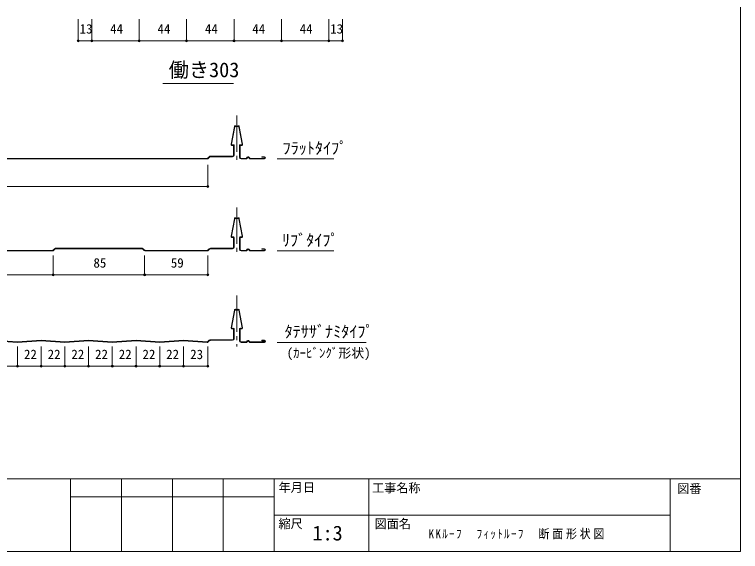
# Model space of a CAD drawing. Units: millimetres, scale not verified. Extents: x -567 to 567, y -401 to 401.
# Drawn here: x 28 to 567, y -401 to -2 of the extents above; entities that cross this region are included whole.
import ezdxf
from ezdxf.enums import TextEntityAlignment as Align

# ---------------------------------------------------------------- set-up
doc = ezdxf.new("R2010")
doc.units = ezdxf.units.MM
doc.header["$LTSCALE"] = 3
doc.header["$PDMODE"] = 32
doc.header["$PDSIZE"] = 1.5
doc.linetypes.add('CHAIN2', pattern=[12, 9, -1, 1, -1])
doc.layers.add('0-0_0', color=5, linetype='Continuous', lineweight=18)
doc.layers.add('0-3_LAYER004', color=7, linetype='Continuous', lineweight=18)
doc.styles.add('ＭＳ ゴシック', font='')
doc.styles.get('ＭＳ ゴシック').set_extended_font_data('MS Gothic')

msp = doc.modelspace()

# ---------------------------------------------------------------- linework, layer by layer
at = {"layer": '0-0_0', "color": 4}
for p, q in [((75.178, -21.383), (75.178, -5.458)), ((85.281, -21.383), (85.281, -5.458)), ((120.481, -21.383), (120.481, -5.458)), ((155.681, -21.383), (155.681, -5.458)), ((190.881, -21.383), (190.881, -5.458)), ((226.081, -21.383), (226.081, -5.458)), ((261.281, -21.383), (261.281, -5.458)), ((271.385, -21.383), (271.385, -5.458)), ((75.178, -21.383), (85.281, -21.383)), ((85.281, -21.383), (120.481, -21.383)), ((120.481, -21.383), (155.681, -21.383)), ((155.681, -21.383), (190.881, -21.383)), ((190.881, -21.383), (226.081, -21.383)), ((226.081, -21.383), (261.281, -21.383)), ((261.281, -21.383), (271.385, -21.383)), ((138.006, -53.049), (190.506, -53.049)), ((222.974, -109.199), (264.974, -109.199)), ((171.438, -129.775), (171.438, -113.708)), ((-146.438, -129.775), (171.438, -129.775)), ((222.974, -177.599), (264.974, -177.599)), ((56.5, -195.312), (56.5, -181.075)), ((124.5, -195.312), (124.5, -181.075)), ((171.438, -195.312), (171.438, -181.075)), ((-31.5, -195.312), (56.5, -195.312)), ((56.5, -195.312), (124.5, -195.312)), ((124.5, -195.312), (171.438, -195.312)), ((222.974, -245.599), (288.974, -245.599)), ((30.1, -263.286), (30.1, -248.674)), ((47.7, -263.286), (47.7, -248.674)), ((65.3, -263.286), (65.3, -248.674)), ((82.9, -263.286), (82.9, -248.674)), ((100.5, -263.286), (100.5, -248.674)), ((118.1, -263.286), (118.1, -248.674)), ((135.7, -263.286), (135.7, -248.674)), ((153.3, -263.286), (153.3, -248.674)), ((171.404, -263.286), (171.404, -248.674)), ((30.1, -263.286), (47.7, -263.286)), ((47.7, -263.286), (65.3, -263.286)), ((135.7, -263.286), (171.404, -263.286))]:
    msp.add_line(p, q, dxfattribs=at)
at = {"layer": '0-0_0', "color": 4, "linetype": 'CHAIN2'}
for p, q in [((192.974, -76.972), (192.974, -111.599)), ((192.974, -145.372), (192.974, -179.999)), ((192.974, -210.813), (192.974, -248.674))]:
    msp.add_line(p, q, dxfattribs=at)
at = {"layer": '0-0_0'}
for p, q in [((188.708, -98.25), (191.172, -85.234)), ((191.565, -85.309), (189.101, -98.325)), ((194.383, -85.309), (196.847, -98.325)), ((197.24, -98.25), (194.776, -85.234)), ((189.598, -98.785), (189.991, -98.68)), ((190.095, -99.066), (189.701, -99.172)), ((190.598, -106.399), (190.598, -99.453)), ((190.998, -106.399), (190.998, -99.453)), ((194.95, -107.999), (194.95, -99.453)), ((195.35, -107.999), (195.35, -99.453)), ((195.854, -99.066), (196.247, -99.172)), ((196.351, -98.785), (195.957, -98.68)), ((171.507, -108.565), (172.521, -107.55)), ((189.798, -107.199), (173.369, -107.199)), ((189.798, -107.599), (173.369, -107.599)), ((211.47, -107.599), (213.47, -107.599)), ((211.47, -107.999), (211.47, -107.599)), ((-145.941, -108.799), (170.941, -108.799)), ((-145.941, -109.199), (170.941, -109.199)), ((171.789, -108.847), (172.804, -107.833)), ((199.807, -108.799), (196.15, -108.799)), ((199.807, -109.199), (196.15, -109.199)), ((200.097, -108.675), (200.771, -107.967)), ((200.387, -108.951), (201.061, -108.243)), ((202.314, -108.951), (201.64, -108.243)), ((202.603, -108.675), (201.93, -107.967)), ((213.47, -108.799), (202.893, -108.799)), ((213.47, -109.199), (202.893, -109.199)), ((211.47, -107.999), (213.47, -107.999)), ((188.708, -166.65), (191.172, -153.634)), ((191.565, -153.709), (189.101, -166.725)), ((194.383, -153.709), (196.847, -166.725)), ((197.24, -166.65), (194.776, -153.634)), ((189.598, -167.185), (189.991, -167.08)), ((196.351, -167.185), (195.957, -167.08)), ((190.095, -167.466), (189.701, -167.572)), ((190.598, -174.799), (190.598, -167.853)), ((190.998, -174.799), (190.998, -167.853)), ((194.95, -176.399), (194.95, -167.853)), ((195.35, -176.399), (195.35, -167.853)), ((195.854, -167.466), (196.247, -167.572)), ((-31.003, -177.199), (56.003, -177.199)), ((-31.003, -177.599), (56.003, -177.599)), ((56.569, -176.965), (57.583, -175.95)), ((56.851, -177.247), (57.866, -176.233)), ((58.431, -175.599), (122.569, -175.599)), ((58.431, -175.999), (122.569, -175.999)), ((124.149, -177.247), (123.134, -176.233)), ((124.431, -176.965), (123.417, -175.95)), ((170.941, -177.199), (124.997, -177.199)), ((170.941, -177.599), (124.997, -177.599)), ((171.507, -176.965), (172.521, -175.95)), ((171.789, -177.247), (172.804, -176.233)), ((189.798, -175.599), (173.369, -175.599)), ((189.798, -175.999), (173.369, -175.999)), ((199.807, -177.199), (196.15, -177.199)), ((199.807, -177.599), (196.15, -177.599)), ((200.097, -177.075), (200.771, -176.367)), ((200.387, -177.351), (201.061, -176.643)), ((202.314, -177.351), (201.64, -176.643)), ((202.603, -177.075), (201.93, -176.367)), ((213.47, -177.199), (202.893, -177.199)), ((213.47, -177.599), (202.893, -177.599)), ((211.47, -175.999), (213.47, -175.999)), ((211.47, -176.399), (211.47, -175.999)), ((211.47, -176.399), (213.47, -176.399)), ((188.708, -234.65), (191.172, -221.634)), ((191.565, -221.709), (189.101, -234.725)), ((194.383, -221.709), (196.847, -234.725)), ((197.24, -234.65), (194.776, -221.634)), ((189.598, -235.185), (189.991, -235.08)), ((190.095, -235.466), (189.701, -235.572)), ((190.598, -242.799), (190.598, -235.853)), ((190.998, -242.799), (190.998, -235.853)), ((194.95, -244.399), (194.95, -235.853)), ((195.35, -244.399), (195.35, -235.853)), ((195.854, -235.466), (196.247, -235.572)), ((196.351, -235.185), (195.957, -235.08)), ((12.5, -243.998), (30.1, -245.198)), ((30.1, -245.198), (47.7, -243.998)), ((47.7, -243.998), (65.3, -245.198)), ((65.3, -245.198), (82.9, -243.998)), ((82.9, -243.998), (100.5, -245.198)), ((100.5, -245.198), (118.1, -243.998)), ((118.1, -243.998), (135.7, -245.198)), ((135.7, -245.198), (153.3, -243.998)), ((153.3, -243.998), (170.886, -245.197)), ((171.507, -244.965), (172.521, -243.95)), ((171.789, -245.247), (172.804, -244.233)), ((189.798, -243.599), (173.369, -243.599)), ((189.798, -243.999), (173.369, -243.999)), ((199.807, -245.199), (196.15, -245.199)), ((199.807, -245.599), (196.15, -245.599)), ((200.097, -245.075), (200.771, -244.367)), ((200.387, -245.351), (201.061, -244.643)), ((202.314, -245.351), (201.64, -244.643)), ((202.603, -245.075), (201.93, -244.367)), ((213.47, -245.199), (202.893, -245.199)), ((213.47, -245.599), (202.893, -245.599)), ((211.47, -244.399), (213.47, -244.399))]:
    msp.add_line(p, q, dxfattribs=at)
for points in [[(-145.859, -245.596), (-128.3, -244.399), (-110.7, -245.599), (-93.1, -244.399), (-75.5, -245.599), (-57.9, -244.399), (-40.3, -245.599), (-22.7, -244.399), (-5.1, -245.599), (12.5, -244.399), (30.1, -245.599), (47.7, -244.399), (65.3, -245.599), (82.9, -244.399), (100.5, -245.599), (118.1, -244.399), (135.7, -245.599), (153.3, -244.399), (170.859, -245.596)], [(211.47, -244.399), (211.47, -243.999), (213.47, -243.999)]]:
    msp.add_lwpolyline(points, dxfattribs=at)
at = {"layer": '0-0_0', "color": 4}
for points in [[(-5.1, -263.286), (12.5, -263.286), (30.1, -263.286)], [(65.3, -263.286), (82.9, -263.286), (100.5, -263.286)], [(100.5, -263.286), (118.1, -263.286), (135.7, -263.286)]]:
    msp.add_lwpolyline(points, dxfattribs=at)
at = {"layer": '0-0_0'}
for centre, radius, start, end in [((191.958, -85.383), 0.8, 64.94924, 169.28134), ((191.958, -85.383), 0.4, 64.94924, 169.28134), ((192.974, -83.209), 2, 244.94924, 270), ((192.974, -83.209), 1.6, 244.94924, 270), ((192.974, -83.209), 1.6, 270, 295.05076), ((192.974, -83.209), 2, 270, 295.05076), ((193.99, -85.383), 0.8, 10.71866, 115.05076), ((193.99, -85.383), 0.4, 10.71866, 115.05076), ((189.494, -98.399), 0.8, 169.28134, 285), ((189.494, -98.399), 0.4, 169.28134, 285), ((190.198, -99.453), 0.8, 0, 105), ((190.198, -99.453), 0.4, 0, 105), ((195.75, -99.453), 0.8, 75, 180), ((195.75, -99.453), 0.4, 75, 180), ((196.454, -98.399), 0.8, 255, 10.71866), ((196.454, -98.399), 0.4, 255, 10.71866), ((173.369, -108.399), 1.2, 90, 135), ((173.369, -108.399), 0.8, 90, 135), ((189.798, -106.399), 1.2, 270, 0), ((189.798, -106.399), 0.8, 270, 0), ((201.35, -108.519), 0.8, 90, 136.39718), ((201.35, -108.519), 0.8, 43.60282, 90), ((213.47, -108.399), 0.8, 270, 90), ((170.941, -107.999), 0.8, 270, 315), ((170.941, -107.999), 1.2, 270, 315), ((196.15, -107.999), 1.2, 180, 270), ((196.15, -107.999), 0.8, 180, 270), ((199.807, -108.399), 0.4, 270, 316.39718), ((199.807, -108.399), 0.8, 270, 316.39718), ((201.35, -108.519), 0.4, 90, 136.39718), ((201.35, -108.519), 0.4, 43.60282, 90), ((202.893, -108.399), 0.8, 223.60282, 270), ((202.893, -108.399), 0.4, 223.60282, 270), ((213.47, -108.399), 0.4, 270, 90), ((191.958, -153.783), 0.8, 64.94924, 169.28134), ((191.958, -153.783), 0.4, 64.94924, 169.28134), ((192.974, -151.609), 2, 244.94924, 270), ((192.974, -151.609), 1.6, 244.94924, 270), ((192.974, -151.609), 1.6, 270, 295.05076), ((192.974, -151.609), 2, 270, 295.05076), ((193.99, -153.783), 0.8, 10.71866, 115.05076), ((193.99, -153.783), 0.4, 10.71866, 115.05076), ((189.494, -166.799), 0.8, 169.28134, 285), ((189.494, -166.799), 0.4, 169.28134, 285), ((190.198, -167.853), 0.8, 0, 105), ((195.75, -167.853), 0.8, 75, 180), ((196.454, -166.799), 0.8, 255, 10.71866), ((196.454, -166.799), 0.4, 255, 10.71866), ((190.198, -167.853), 0.4, 0, 105), ((195.75, -167.853), 0.4, 75, 180), ((56.003, -176.399), 0.8, 270, 315), ((56.003, -176.399), 1.2, 270, 315), ((58.431, -176.799), 1.2, 90, 135), ((58.431, -176.799), 0.8, 90, 135), ((122.569, -176.799), 1.2, 45, 90), ((122.569, -176.799), 0.8, 45, 90), ((124.997, -176.399), 1.2, 225, 270), ((124.997, -176.399), 0.8, 225, 270), ((170.941, -176.399), 0.8, 270, 315), ((170.941, -176.399), 1.2, 270, 315), ((173.369, -176.799), 1.2, 90, 135), ((173.369, -176.799), 0.8, 90, 135), ((189.798, -174.799), 1.2, 270, 0), ((189.798, -174.799), 0.8, 270, 0), ((196.15, -176.399), 1.2, 180, 270), ((196.15, -176.399), 0.8, 180, 270), ((199.807, -176.799), 0.4, 270, 316.39718), ((199.807, -176.799), 0.8, 270, 316.39718), ((201.35, -176.919), 0.8, 90, 136.39718), ((201.35, -176.919), 0.4, 90, 136.39718), ((201.35, -176.919), 0.8, 43.60282, 90), ((201.35, -176.919), 0.4, 43.60282, 90), ((202.893, -176.799), 0.8, 223.60282, 270), ((202.893, -176.799), 0.4, 223.60282, 270), ((213.47, -176.799), 0.8, 270, 90), ((213.47, -176.799), 0.4, 270, 90), ((191.958, -221.783), 0.8, 64.94924, 169.28134), ((193.99, -221.783), 0.8, 10.71866, 115.05076), ((191.958, -221.783), 0.4, 64.94924, 169.28134), ((192.974, -219.609), 2, 244.94924, 270), ((192.974, -219.609), 1.6, 244.94924, 270), ((192.974, -219.609), 1.6, 270, 295.05076), ((192.974, -219.609), 2, 270, 295.05076), ((193.99, -221.783), 0.4, 10.71866, 115.05076), ((189.494, -234.799), 0.8, 169.28134, 285), ((189.494, -234.799), 0.4, 169.28134, 285), ((190.198, -235.853), 0.8, 0, 105), ((190.198, -235.853), 0.4, 0, 105), ((195.75, -235.853), 0.8, 75, 180), ((195.75, -235.853), 0.4, 75, 180), ((196.454, -234.799), 0.8, 255, 10.71866), ((196.454, -234.799), 0.4, 255, 10.71866), ((170.941, -244.399), 1.2, 266.09951, 315), ((170.941, -244.399), 0.8, 266.09951, 315), ((173.369, -244.799), 1.2, 90, 135), ((173.369, -244.799), 0.8, 90, 135), ((189.798, -242.799), 1.2, 270, 0), ((189.798, -242.799), 0.8, 270, 0), ((196.15, -244.399), 1.2, 180, 270), ((196.15, -244.399), 0.8, 180, 270), ((199.807, -244.799), 0.4, 270, 316.39718), ((199.807, -244.799), 0.8, 270, 316.39718), ((201.35, -244.919), 0.8, 90, 136.39718), ((201.35, -244.919), 0.4, 90, 136.39718), ((201.35, -244.919), 0.8, 43.60282, 90), ((201.35, -244.919), 0.4, 43.60282, 90), ((202.893, -244.799), 0.8, 223.60282, 270), ((202.893, -244.799), 0.4, 223.60282, 270), ((213.47, -244.799), 0.8, 270, 90), ((213.47, -244.799), 0.4, 270, 90)]:
    msp.add_arc(centre, radius, start, end, dxfattribs=at)
at = {"layer": '0-0_0', "color": 4}
for p in [(75.178, -21.383), (85.281, -21.383), (120.481, -21.383), (155.681, -21.383), (190.881, -21.383), (226.081, -21.383), (261.281, -21.383), (271.385, -21.383), (171.438, -129.775), (56.5, -195.312), (124.5, -195.312), (171.438, -195.312), (30.1, -263.286), (47.7, -263.286), (65.3, -263.286), (82.9, -263.286), (100.5, -263.286), (118.1, -263.286), (135.7, -263.286), (153.3, -263.286), (171.404, -263.286)]:
    msp.add_point(p, dxfattribs=at)
at = {"layer": '0-3_LAYER004'}
for p, q in [((-567, -346.95), (567, -346.95)), ((69.525, -346.95), (69.525, -400.95)), ((107.325, -346.95), (107.325, -400.95)), ((145.125, -346.95), (145.125, -400.95)), ((182.925, -346.95), (182.925, -400.95)), ((220.725, -346.95), (220.725, -400.95)), ((290.925, -346.95), (290.925, -400.95)), ((514.857, -346.95), (514.857, -400.95)), ((220.725, -360.45), (69.525, -360.45)), ((514.857, -373.95), (220.725, -373.95))]:
    msp.add_line(p, q, dxfattribs=at)
msp.add_lwpolyline([(-567, 400.95), (567, 400.95), (567, -400.95), (-567, -400.95)], close=True, dxfattribs=at)

# ---------------------------------------------------------------- texts
at = {"layer": '0-0_0', "color": 4, "style": 'ＭＳ ゴシック'}
for s, height, p in [('13', 7.038, (76.23, -18.183)), ('44', 7.038, (98.881, -18.183)), ('44', 7.038, (134.081, -18.183)), ('44', 7.038, (169.281, -18.183)), ('44', 7.038, (204.481, -18.183)), ('44', 7.038, (239.681, -18.183)), ('13', 7.038, (262.333, -18.183)), ('ﾌﾗｯﾄﾀｲﾌﾟ', 8.798, (226.974, -108.199)), ('ﾘﾌﾞﾀｲﾌﾟ', 8.798, (226.474, -176.599)), ('85', 7.038, (86.5, -192.112)), ('59', 7.038, (143.969, -192.112)), ('ﾀﾃｻｻﾞﾅﾐﾀｲﾌﾟ', 8.798, (228.474, -244.599)), ('22', 7.038, (34.9, -260.086)), ('22', 7.038, (52.5, -260.086)), ('22', 7.038, (70.1, -260.086)), ('22', 7.038, (87.7, -260.086)), ('22', 7.038, (105.3, -260.086)), ('22', 7.038, (122.9, -260.086)), ('22', 7.038, (140.5, -260.086)), ('23', 7.038, (158.352, -260.086)), ('(ｶｰﾋﾞﾝｸﾞ形状)', 7.038, (229.974, -259.059))]:
    msp.add_text(s, height=height, dxfattribs=at).set_placement(p, align=Align.BOTTOM_LEFT)
at = {"layer": '0-0_0', "color": 7, "style": 'ＭＳ ゴシック'}
msp.add_text('働き303', height=11, dxfattribs=at).set_placement((142.381, -51.799), align=Align.BOTTOM_LEFT)
at = {"layer": '0-0_0', "color": 7, "insert": (335.391, -391.95), "char_height": 6.598, "attachment_point": 7, "style": 'ＭＳ ゴシック'}
msp.add_mtext('\\T1.26;\\W0.9;KKﾙｰﾌ\u3000ﾌｨｯﾄﾙｰﾌ\u3000断面形状図', dxfattribs=at)
at = {"layer": '0-3_LAYER004', "style": 'ＭＳ ゴシック'}
for s, height, p in [('年月日', 6.598, (224, -358.65)), ('工事名称', 6.598, (293.4, -359.05)), ('図番', 6.598, (520, -359.55)), ('縮尺', 6.598, (223.9, -385.65)), ('図面名', 6.598, (295.3, -385.65)), ('1:3', 11, (249.15, -396.05))]:
    msp.add_text(s, height=height, dxfattribs=at).set_placement(p, align=Align.BOTTOM_LEFT)

doc.saveas('drawing.dxf')
